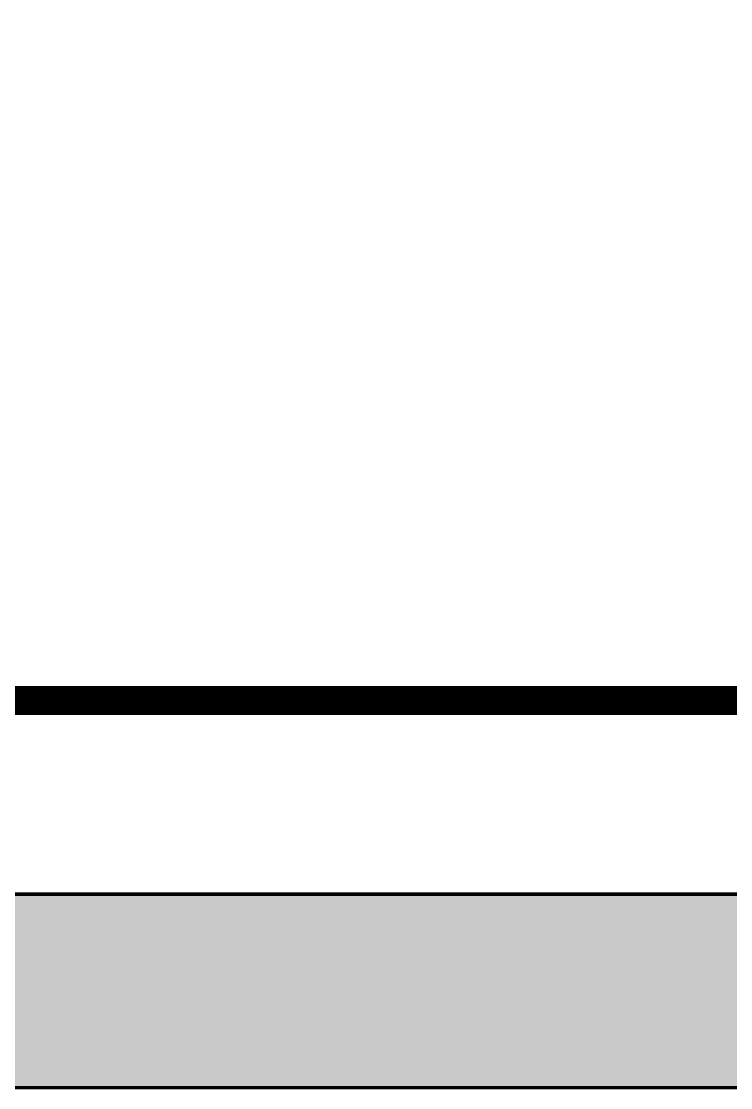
# Model space of a CAD drawing. Header units: millimetres. Extents: x -116965 to 323937, y 291661 to 566926.
# Drawn here: x -43207 to -42841, y 304837 to 305388 of the extents above; entities that cross this region are included whole.
import ezdxf

# ---------------------------------------------------------------- set-up
doc = ezdxf.new("R2010")
doc.units = ezdxf.units.MM
doc.layers.get('0').update_dxf_attribs({"lineweight": 18})
doc.layers.add('C00-00-00', color=7, linetype='Continuous')
doc.layers.add('C34-3A-40', color=7, linetype='Continuous', true_color=0x343a40)
doc.layers.add('C62-64-69', color=7, linetype='Continuous', true_color=0x626469)

msp = doc.modelspace()

# ---------------------------------------------------------------- hatches: boundary and pattern name
at = {"layer": 'C34-3A-40'}
h = msp.add_hatch(color=256, dxfattribs=at)
h.dxf.hatch_style = 2
h.paths.add_polyline_path([(-43232.574512, 304937.340052), (-42832.630346, 304937.340052), (-42832.630346, 304837.354008), (-43232.574512, 304837.354008)])
at = {"layer": 'C62-64-69'}
h = msp.add_hatch(color=256, dxfattribs=at)
h.dxf.hatch_style = 2
h.paths.add_polyline_path([(-43232.574512, 304928.341308), (-43200.578981, 304928.341308), (-43200.578981, 304921.342283), (-43232.574512, 304921.342283)])
h = msp.add_hatch(color=256, dxfattribs=at)
h.dxf.hatch_style = 2
h.paths.add_polyline_path([(-43200.578981, 304928.341308), (-43168.583446, 304928.341308), (-43168.583446, 304921.342283), (-43200.578981, 304921.342283)])
h = msp.add_hatch(color=256, dxfattribs=at)
h.dxf.hatch_style = 2
h.paths.add_polyline_path([(-43200.578981, 304928.341308), (-43168.583446, 304928.341308), (-43168.583446, 304921.342283), (-43200.578981, 304921.342283)])
h = msp.add_hatch(color=256, dxfattribs=at)
h.dxf.hatch_style = 2
h.paths.add_polyline_path([(-43168.583446, 304928.341308), (-43136.587912, 304928.341308), (-43136.587912, 304921.342283), (-43168.583446, 304921.342283)])
h = msp.add_hatch(color=256, dxfattribs=at)
h.dxf.hatch_style = 2
h.paths.add_polyline_path([(-43168.583446, 304928.341308), (-43136.587912, 304928.341308), (-43136.587912, 304921.342283), (-43168.583446, 304921.342283)])
h = msp.add_hatch(color=256, dxfattribs=at)
h.dxf.hatch_style = 2
h.paths.add_polyline_path([(-43136.587912, 304928.341308), (-43104.592381, 304928.341308), (-43104.592381, 304921.342283), (-43136.587912, 304921.342283)])
h = msp.add_hatch(color=256, dxfattribs=at)
h.dxf.hatch_style = 2
h.paths.add_polyline_path([(-43104.592381, 304928.341308), (-43072.596846, 304928.341308), (-43072.596846, 304921.342283), (-43104.592381, 304921.342283)])
h = msp.add_hatch(color=256, dxfattribs=at)
h.dxf.hatch_style = 2
h.paths.add_polyline_path([(-43104.592381, 304928.341308), (-43072.596846, 304928.341308), (-43072.596846, 304921.342283), (-43104.592381, 304921.342283)])
h = msp.add_hatch(color=256, dxfattribs=at)
h.dxf.hatch_style = 2
h.paths.add_polyline_path([(-43072.596846, 304928.341308), (-43040.601312, 304928.341308), (-43040.601312, 304921.342283), (-43072.596846, 304921.342283)])
h = msp.add_hatch(color=256, dxfattribs=at)
h.dxf.hatch_style = 2
h.paths.add_polyline_path([(-43072.596846, 304928.341308), (-43040.601312, 304928.341308), (-43040.601312, 304921.342283), (-43072.596846, 304921.342283)])
h = msp.add_hatch(color=256, dxfattribs=at)
h.dxf.hatch_style = 2
h.paths.add_polyline_path([(-43040.601312, 304928.341308), (-43008.605781, 304928.341308), (-43008.605781, 304921.342283), (-43040.601312, 304921.342283)])
h = msp.add_hatch(color=256, dxfattribs=at)
h.dxf.hatch_style = 2
h.paths.add_polyline_path([(-43008.605781, 304928.341308), (-42976.610246, 304928.341308), (-42976.610246, 304921.342283), (-43008.605781, 304921.342283)])
h = msp.add_hatch(color=256, dxfattribs=at)
h.dxf.hatch_style = 2
h.paths.add_polyline_path([(-43008.605781, 304928.341308), (-42976.610246, 304928.341308), (-42976.610246, 304921.342283), (-43008.605781, 304921.342283)])
h = msp.add_hatch(color=256, dxfattribs=at)
h.dxf.hatch_style = 2
h.paths.add_polyline_path([(-42976.610246, 304928.341308), (-42944.614712, 304928.341308), (-42944.614712, 304921.342283), (-42976.610246, 304921.342283)])
h = msp.add_hatch(color=256, dxfattribs=at)
h.dxf.hatch_style = 2
h.paths.add_polyline_path([(-42976.610246, 304928.341308), (-42944.614712, 304928.341308), (-42944.614712, 304921.342283), (-42976.610246, 304921.342283)])
h = msp.add_hatch(color=256, dxfattribs=at)
h.dxf.hatch_style = 2
h.paths.add_polyline_path([(-42944.614712, 304928.341308), (-42912.619181, 304928.341308), (-42912.619181, 304921.342283), (-42944.614712, 304921.342283)])
h = msp.add_hatch(color=256, dxfattribs=at)
h.dxf.hatch_style = 2
h.paths.add_polyline_path([(-42944.614712, 304928.341308), (-42912.619181, 304928.341308), (-42912.619181, 304921.342283), (-42944.614712, 304921.342283)])
h = msp.add_hatch(color=256, dxfattribs=at)
h.dxf.hatch_style = 2
h.paths.add_polyline_path([(-42912.619181, 304928.341308), (-42880.623646, 304928.341308), (-42880.623646, 304921.342283), (-42912.619181, 304921.342283)])
h = msp.add_hatch(color=256, dxfattribs=at)
h.dxf.hatch_style = 2
h.paths.add_polyline_path([(-42912.619181, 304928.341308), (-42880.623646, 304928.341308), (-42880.623646, 304921.342283), (-42912.619181, 304921.342283)])
h = msp.add_hatch(color=256, dxfattribs=at)
h.dxf.hatch_style = 2
h.paths.add_polyline_path([(-42880.623646, 304928.341308), (-42848.628112, 304928.341308), (-42848.628112, 304921.342283), (-42880.623646, 304921.342283)])
h = msp.add_hatch(color=256, dxfattribs=at)
h.dxf.hatch_style = 2
h.paths.add_polyline_path([(-43232.574512, 304921.342283), (-43200.578981, 304921.342283), (-43200.578981, 304919.342564), (-43232.574512, 304919.342564)])
h = msp.add_hatch(color=256, dxfattribs=at)
h.dxf.hatch_style = 2
h.paths.add_polyline_path([(-43200.578981, 304921.342283), (-43168.583446, 304921.342283), (-43168.583446, 304919.342564), (-43200.578981, 304919.342564)])
h = msp.add_hatch(color=256, dxfattribs=at)
h.dxf.hatch_style = 2
h.paths.add_polyline_path([(-43200.578981, 304921.342283), (-43168.583446, 304921.342283), (-43168.583446, 304919.342564), (-43200.578981, 304919.342564)])
h = msp.add_hatch(color=256, dxfattribs=at)
h.dxf.hatch_style = 2
h.paths.add_polyline_path([(-43168.583446, 304921.342283), (-43136.587912, 304921.342283), (-43136.587912, 304919.342564), (-43168.583446, 304919.342564)])
h = msp.add_hatch(color=256, dxfattribs=at)
h.dxf.hatch_style = 2
h.paths.add_polyline_path([(-43168.583446, 304921.342283), (-43136.587912, 304921.342283), (-43136.587912, 304919.342564), (-43168.583446, 304919.342564)])
h = msp.add_hatch(color=256, dxfattribs=at)
h.dxf.hatch_style = 2
h.paths.add_polyline_path([(-43136.587912, 304921.342283), (-43104.592381, 304921.342283), (-43104.592381, 304919.342564), (-43136.587912, 304919.342564)])
h = msp.add_hatch(color=256, dxfattribs=at)
h.dxf.hatch_style = 2
h.paths.add_polyline_path([(-43104.592381, 304921.342283), (-43072.596846, 304921.342283), (-43072.596846, 304919.342564), (-43104.592381, 304919.342564)])
h = msp.add_hatch(color=256, dxfattribs=at)
h.dxf.hatch_style = 2
h.paths.add_polyline_path([(-43104.592381, 304921.342283), (-43072.596846, 304921.342283), (-43072.596846, 304919.342564), (-43104.592381, 304919.342564)])
h = msp.add_hatch(color=256, dxfattribs=at)
h.dxf.hatch_style = 2
h.paths.add_polyline_path([(-43072.596846, 304921.342283), (-43040.601312, 304921.342283), (-43040.601312, 304919.342564), (-43072.596846, 304919.342564)])
h = msp.add_hatch(color=256, dxfattribs=at)
h.dxf.hatch_style = 2
h.paths.add_polyline_path([(-43072.596846, 304921.342283), (-43040.601312, 304921.342283), (-43040.601312, 304919.342564), (-43072.596846, 304919.342564)])
h = msp.add_hatch(color=256, dxfattribs=at)
h.dxf.hatch_style = 2
h.paths.add_polyline_path([(-43040.601312, 304921.342283), (-43008.605781, 304921.342283), (-43008.605781, 304919.342564), (-43040.601312, 304919.342564)])
h = msp.add_hatch(color=256, dxfattribs=at)
h.dxf.hatch_style = 2
h.paths.add_polyline_path([(-43008.605781, 304921.342283), (-42976.610246, 304921.342283), (-42976.610246, 304919.342564), (-43008.605781, 304919.342564)])
h = msp.add_hatch(color=256, dxfattribs=at)
h.dxf.hatch_style = 2
h.paths.add_polyline_path([(-43008.605781, 304921.342283), (-42976.610246, 304921.342283), (-42976.610246, 304919.342564), (-43008.605781, 304919.342564)])
h = msp.add_hatch(color=256, dxfattribs=at)
h.dxf.hatch_style = 2
h.paths.add_polyline_path([(-42976.610246, 304921.342283), (-42944.614712, 304921.342283), (-42944.614712, 304919.342564), (-42976.610246, 304919.342564)])
h = msp.add_hatch(color=256, dxfattribs=at)
h.dxf.hatch_style = 2
h.paths.add_polyline_path([(-42976.610246, 304921.342283), (-42944.614712, 304921.342283), (-42944.614712, 304919.342564), (-42976.610246, 304919.342564)])
h = msp.add_hatch(color=256, dxfattribs=at)
h.dxf.hatch_style = 2
h.paths.add_polyline_path([(-42944.614712, 304921.342283), (-42912.619181, 304921.342283), (-42912.619181, 304919.342564), (-42944.614712, 304919.342564)])
h = msp.add_hatch(color=256, dxfattribs=at)
h.dxf.hatch_style = 2
h.paths.add_polyline_path([(-42944.614712, 304921.342283), (-42912.619181, 304921.342283), (-42912.619181, 304919.342564), (-42944.614712, 304919.342564)])
h = msp.add_hatch(color=256, dxfattribs=at)
h.dxf.hatch_style = 2
h.paths.add_polyline_path([(-42912.619181, 304921.342283), (-42880.623646, 304921.342283), (-42880.623646, 304919.342564), (-42912.619181, 304919.342564)])
h = msp.add_hatch(color=256, dxfattribs=at)
h.dxf.hatch_style = 2
h.paths.add_polyline_path([(-42912.619181, 304921.342283), (-42880.623646, 304921.342283), (-42880.623646, 304919.342564), (-42912.619181, 304919.342564)])
h = msp.add_hatch(color=256, dxfattribs=at)
h.dxf.hatch_style = 2
h.paths.add_polyline_path([(-42880.623646, 304921.342283), (-42848.628112, 304921.342283), (-42848.628112, 304919.342564), (-42880.623646, 304919.342564)])
h = msp.add_hatch(color=256, dxfattribs=at)
h.dxf.hatch_style = 2
h.paths.add_polyline_path([(-43232.574512, 304919.342564), (-43200.578981, 304919.342564), (-43200.578981, 304912.343539), (-43232.574512, 304912.343539)])
h = msp.add_hatch(color=256, dxfattribs=at)
h.dxf.hatch_style = 2
h.paths.add_polyline_path([(-43200.578981, 304919.342564), (-43168.583446, 304919.342564), (-43168.583446, 304912.343539), (-43200.578981, 304912.343539)])
h = msp.add_hatch(color=256, dxfattribs=at)
h.dxf.hatch_style = 2
h.paths.add_polyline_path([(-43200.578981, 304919.342564), (-43168.583446, 304919.342564), (-43168.583446, 304912.343539), (-43200.578981, 304912.343539)])
h = msp.add_hatch(color=256, dxfattribs=at)
h.dxf.hatch_style = 2
h.paths.add_polyline_path([(-43168.583446, 304919.342564), (-43136.587912, 304919.342564), (-43136.587912, 304912.343539), (-43168.583446, 304912.343539)])
h = msp.add_hatch(color=256, dxfattribs=at)
h.dxf.hatch_style = 2
h.paths.add_polyline_path([(-43168.583446, 304919.342564), (-43136.587912, 304919.342564), (-43136.587912, 304912.343539), (-43168.583446, 304912.343539)])
h = msp.add_hatch(color=256, dxfattribs=at)
h.dxf.hatch_style = 2
h.paths.add_polyline_path([(-43136.587912, 304919.342564), (-43104.592381, 304919.342564), (-43104.592381, 304912.343539), (-43136.587912, 304912.343539)])
h = msp.add_hatch(color=256, dxfattribs=at)
h.dxf.hatch_style = 2
h.paths.add_polyline_path([(-43104.592381, 304919.342564), (-43072.596846, 304919.342564), (-43072.596846, 304912.343539), (-43104.592381, 304912.343539)])
h = msp.add_hatch(color=256, dxfattribs=at)
h.dxf.hatch_style = 2
h.paths.add_polyline_path([(-43104.592381, 304919.342564), (-43072.596846, 304919.342564), (-43072.596846, 304912.343539), (-43104.592381, 304912.343539)])
h = msp.add_hatch(color=256, dxfattribs=at)
h.dxf.hatch_style = 2
h.paths.add_polyline_path([(-43072.596846, 304919.342564), (-43040.601312, 304919.342564), (-43040.601312, 304912.343539), (-43072.596846, 304912.343539)])
h = msp.add_hatch(color=256, dxfattribs=at)
h.dxf.hatch_style = 2
h.paths.add_polyline_path([(-43072.596846, 304919.342564), (-43040.601312, 304919.342564), (-43040.601312, 304912.343539), (-43072.596846, 304912.343539)])
h = msp.add_hatch(color=256, dxfattribs=at)
h.dxf.hatch_style = 2
h.paths.add_polyline_path([(-43040.601312, 304919.342564), (-43008.605781, 304919.342564), (-43008.605781, 304912.343539), (-43040.601312, 304912.343539)])
h = msp.add_hatch(color=256, dxfattribs=at)
h.dxf.hatch_style = 2
h.paths.add_polyline_path([(-43008.605781, 304919.342564), (-42976.610246, 304919.342564), (-42976.610246, 304912.343539), (-43008.605781, 304912.343539)])
h = msp.add_hatch(color=256, dxfattribs=at)
h.dxf.hatch_style = 2
h.paths.add_polyline_path([(-43008.605781, 304919.342564), (-42976.610246, 304919.342564), (-42976.610246, 304912.343539), (-43008.605781, 304912.343539)])
h = msp.add_hatch(color=256, dxfattribs=at)
h.dxf.hatch_style = 2
h.paths.add_polyline_path([(-42976.610246, 304919.342564), (-42944.614712, 304919.342564), (-42944.614712, 304912.343539), (-42976.610246, 304912.343539)])
h = msp.add_hatch(color=256, dxfattribs=at)
h.dxf.hatch_style = 2
h.paths.add_polyline_path([(-42976.610246, 304919.342564), (-42944.614712, 304919.342564), (-42944.614712, 304912.343539), (-42976.610246, 304912.343539)])
h = msp.add_hatch(color=256, dxfattribs=at)
h.dxf.hatch_style = 2
h.paths.add_polyline_path([(-42944.614712, 304919.342564), (-42912.619181, 304919.342564), (-42912.619181, 304912.343539), (-42944.614712, 304912.343539)])
h = msp.add_hatch(color=256, dxfattribs=at)
h.dxf.hatch_style = 2
h.paths.add_polyline_path([(-42944.614712, 304919.342564), (-42912.619181, 304919.342564), (-42912.619181, 304912.343539), (-42944.614712, 304912.343539)])
h = msp.add_hatch(color=256, dxfattribs=at)
h.dxf.hatch_style = 2
h.paths.add_polyline_path([(-42912.619181, 304919.342564), (-42880.623646, 304919.342564), (-42880.623646, 304912.343539), (-42912.619181, 304912.343539)])
h = msp.add_hatch(color=256, dxfattribs=at)
h.dxf.hatch_style = 2
h.paths.add_polyline_path([(-42912.619181, 304919.342564), (-42880.623646, 304919.342564), (-42880.623646, 304912.343539), (-42912.619181, 304912.343539)])
h = msp.add_hatch(color=256, dxfattribs=at)
h.dxf.hatch_style = 2
h.paths.add_polyline_path([(-42880.623646, 304919.342564), (-42848.628112, 304919.342564), (-42848.628112, 304912.343539), (-42880.623646, 304912.343539)])
h = msp.add_hatch(color=256, dxfattribs=at)
h.dxf.hatch_style = 2
h.paths.add_polyline_path([(-43232.574512, 304912.343539), (-43200.578981, 304912.343539), (-43200.578981, 304910.34382), (-43232.574512, 304910.34382)])
h = msp.add_hatch(color=256, dxfattribs=at)
h.dxf.hatch_style = 2
h.paths.add_polyline_path([(-43232.574512, 304910.34382), (-43200.578981, 304910.34382), (-43200.578981, 304903.344795), (-43232.574512, 304903.344795)])
h = msp.add_hatch(color=256, dxfattribs=at)
h.dxf.hatch_style = 2
h.paths.add_polyline_path([(-43200.578981, 304912.343539), (-43168.583446, 304912.343539), (-43168.583446, 304910.34382), (-43200.578981, 304910.34382)])
h = msp.add_hatch(color=256, dxfattribs=at)
h.dxf.hatch_style = 2
h.paths.add_polyline_path([(-43200.578981, 304912.343539), (-43168.583446, 304912.343539), (-43168.583446, 304910.34382), (-43200.578981, 304910.34382)])
h = msp.add_hatch(color=256, dxfattribs=at)
h.dxf.hatch_style = 2
h.paths.add_polyline_path([(-43200.578981, 304910.34382), (-43168.583446, 304910.34382), (-43168.583446, 304903.344795), (-43200.578981, 304903.344795)])
h = msp.add_hatch(color=256, dxfattribs=at)
h.dxf.hatch_style = 2
h.paths.add_polyline_path([(-43200.578981, 304910.34382), (-43168.583446, 304910.34382), (-43168.583446, 304903.344795), (-43200.578981, 304903.344795)])
h = msp.add_hatch(color=256, dxfattribs=at)
h.dxf.hatch_style = 2
h.paths.add_polyline_path([(-43168.583446, 304912.343539), (-43136.587912, 304912.343539), (-43136.587912, 304910.34382), (-43168.583446, 304910.34382)])
h = msp.add_hatch(color=256, dxfattribs=at)
h.dxf.hatch_style = 2
h.paths.add_polyline_path([(-43168.583446, 304912.343539), (-43136.587912, 304912.343539), (-43136.587912, 304910.34382), (-43168.583446, 304910.34382)])
h = msp.add_hatch(color=256, dxfattribs=at)
h.dxf.hatch_style = 2
h.paths.add_polyline_path([(-43168.583446, 304910.34382), (-43136.587912, 304910.34382), (-43136.587912, 304903.344795), (-43168.583446, 304903.344795)])
h = msp.add_hatch(color=256, dxfattribs=at)
h.dxf.hatch_style = 2
h.paths.add_polyline_path([(-43168.583446, 304910.34382), (-43136.587912, 304910.34382), (-43136.587912, 304903.344795), (-43168.583446, 304903.344795)])
h = msp.add_hatch(color=256, dxfattribs=at)
h.dxf.hatch_style = 2
h.paths.add_polyline_path([(-43136.587912, 304912.343539), (-43104.592381, 304912.343539), (-43104.592381, 304910.34382), (-43136.587912, 304910.34382)])
h = msp.add_hatch(color=256, dxfattribs=at)
h.dxf.hatch_style = 2
h.paths.add_polyline_path([(-43136.587912, 304910.34382), (-43104.592381, 304910.34382), (-43104.592381, 304903.344795), (-43136.587912, 304903.344795)])
h = msp.add_hatch(color=256, dxfattribs=at)
h.dxf.hatch_style = 2
h.paths.add_polyline_path([(-43104.592381, 304912.343539), (-43072.596846, 304912.343539), (-43072.596846, 304910.34382), (-43104.592381, 304910.34382)])
h = msp.add_hatch(color=256, dxfattribs=at)
h.dxf.hatch_style = 2
h.paths.add_polyline_path([(-43104.592381, 304912.343539), (-43072.596846, 304912.343539), (-43072.596846, 304910.34382), (-43104.592381, 304910.34382)])
h = msp.add_hatch(color=256, dxfattribs=at)
h.dxf.hatch_style = 2
h.paths.add_polyline_path([(-43104.592381, 304910.34382), (-43072.596846, 304910.34382), (-43072.596846, 304903.344795), (-43104.592381, 304903.344795)])
h = msp.add_hatch(color=256, dxfattribs=at)
h.dxf.hatch_style = 2
h.paths.add_polyline_path([(-43104.592381, 304910.34382), (-43072.596846, 304910.34382), (-43072.596846, 304903.344795), (-43104.592381, 304903.344795)])
h = msp.add_hatch(color=256, dxfattribs=at)
h.dxf.hatch_style = 2
h.paths.add_polyline_path([(-43072.596846, 304912.343539), (-43040.601312, 304912.343539), (-43040.601312, 304910.34382), (-43072.596846, 304910.34382)])
h = msp.add_hatch(color=256, dxfattribs=at)
h.dxf.hatch_style = 2
h.paths.add_polyline_path([(-43072.596846, 304912.343539), (-43040.601312, 304912.343539), (-43040.601312, 304910.34382), (-43072.596846, 304910.34382)])
h = msp.add_hatch(color=256, dxfattribs=at)
h.dxf.hatch_style = 2
h.paths.add_polyline_path([(-43072.596846, 304910.34382), (-43040.601312, 304910.34382), (-43040.601312, 304903.344795), (-43072.596846, 304903.344795)])
h = msp.add_hatch(color=256, dxfattribs=at)
h.dxf.hatch_style = 2
h.paths.add_polyline_path([(-43072.596846, 304910.34382), (-43040.601312, 304910.34382), (-43040.601312, 304903.344795), (-43072.596846, 304903.344795)])
h = msp.add_hatch(color=256, dxfattribs=at)
h.dxf.hatch_style = 2
h.paths.add_polyline_path([(-43040.601312, 304912.343539), (-43008.605781, 304912.343539), (-43008.605781, 304910.34382), (-43040.601312, 304910.34382)])
h = msp.add_hatch(color=256, dxfattribs=at)
h.dxf.hatch_style = 2
h.paths.add_polyline_path([(-43040.601312, 304910.34382), (-43008.605781, 304910.34382), (-43008.605781, 304903.344795), (-43040.601312, 304903.344795)])
h = msp.add_hatch(color=256, dxfattribs=at)
h.dxf.hatch_style = 2
h.paths.add_polyline_path([(-43008.605781, 304912.343539), (-42976.610246, 304912.343539), (-42976.610246, 304910.34382), (-43008.605781, 304910.34382)])
h = msp.add_hatch(color=256, dxfattribs=at)
h.dxf.hatch_style = 2
h.paths.add_polyline_path([(-43008.605781, 304912.343539), (-42976.610246, 304912.343539), (-42976.610246, 304910.34382), (-43008.605781, 304910.34382)])
h = msp.add_hatch(color=256, dxfattribs=at)
h.dxf.hatch_style = 2
h.paths.add_polyline_path([(-43008.605781, 304910.34382), (-42976.610246, 304910.34382), (-42976.610246, 304903.344795), (-43008.605781, 304903.344795)])
h = msp.add_hatch(color=256, dxfattribs=at)
h.dxf.hatch_style = 2
h.paths.add_polyline_path([(-43008.605781, 304910.34382), (-42976.610246, 304910.34382), (-42976.610246, 304903.344795), (-43008.605781, 304903.344795)])
h = msp.add_hatch(color=256, dxfattribs=at)
h.dxf.hatch_style = 2
h.paths.add_polyline_path([(-42976.610246, 304912.343539), (-42944.614712, 304912.343539), (-42944.614712, 304910.34382), (-42976.610246, 304910.34382)])
h = msp.add_hatch(color=256, dxfattribs=at)
h.dxf.hatch_style = 2
h.paths.add_polyline_path([(-42976.610246, 304912.343539), (-42944.614712, 304912.343539), (-42944.614712, 304910.34382), (-42976.610246, 304910.34382)])
h = msp.add_hatch(color=256, dxfattribs=at)
h.dxf.hatch_style = 2
h.paths.add_polyline_path([(-42976.610246, 304910.34382), (-42944.614712, 304910.34382), (-42944.614712, 304903.344795), (-42976.610246, 304903.344795)])
h = msp.add_hatch(color=256, dxfattribs=at)
h.dxf.hatch_style = 2
h.paths.add_polyline_path([(-42976.610246, 304910.34382), (-42944.614712, 304910.34382), (-42944.614712, 304903.344795), (-42976.610246, 304903.344795)])
h = msp.add_hatch(color=256, dxfattribs=at)
h.dxf.hatch_style = 2
h.paths.add_polyline_path([(-42944.614712, 304912.343539), (-42912.619181, 304912.343539), (-42912.619181, 304910.34382), (-42944.614712, 304910.34382)])
h = msp.add_hatch(color=256, dxfattribs=at)
h.dxf.hatch_style = 2
h.paths.add_polyline_path([(-42944.614712, 304912.343539), (-42912.619181, 304912.343539), (-42912.619181, 304910.34382), (-42944.614712, 304910.34382)])
h = msp.add_hatch(color=256, dxfattribs=at)
h.dxf.hatch_style = 2
h.paths.add_polyline_path([(-42944.614712, 304910.34382), (-42912.619181, 304910.34382), (-42912.619181, 304903.344795), (-42944.614712, 304903.344795)])
h = msp.add_hatch(color=256, dxfattribs=at)
h.dxf.hatch_style = 2
h.paths.add_polyline_path([(-42944.614712, 304910.34382), (-42912.619181, 304910.34382), (-42912.619181, 304903.344795), (-42944.614712, 304903.344795)])
h = msp.add_hatch(color=256, dxfattribs=at)
h.dxf.hatch_style = 2
h.paths.add_polyline_path([(-42912.619181, 304912.343539), (-42880.623646, 304912.343539), (-42880.623646, 304910.34382), (-42912.619181, 304910.34382)])
h = msp.add_hatch(color=256, dxfattribs=at)
h.dxf.hatch_style = 2
h.paths.add_polyline_path([(-42912.619181, 304912.343539), (-42880.623646, 304912.343539), (-42880.623646, 304910.34382), (-42912.619181, 304910.34382)])
h = msp.add_hatch(color=256, dxfattribs=at)
h.dxf.hatch_style = 2
h.paths.add_polyline_path([(-42912.619181, 304910.34382), (-42880.623646, 304910.34382), (-42880.623646, 304903.344795), (-42912.619181, 304903.344795)])
h = msp.add_hatch(color=256, dxfattribs=at)
h.dxf.hatch_style = 2
h.paths.add_polyline_path([(-42912.619181, 304910.34382), (-42880.623646, 304910.34382), (-42880.623646, 304903.344795), (-42912.619181, 304903.344795)])
h = msp.add_hatch(color=256, dxfattribs=at)
h.dxf.hatch_style = 2
h.paths.add_polyline_path([(-42880.623646, 304912.343539), (-42848.628112, 304912.343539), (-42848.628112, 304910.34382), (-42880.623646, 304910.34382)])
h = msp.add_hatch(color=256, dxfattribs=at)
h.dxf.hatch_style = 2
h.paths.add_polyline_path([(-42880.623646, 304910.34382), (-42848.628112, 304910.34382), (-42848.628112, 304903.344795), (-42880.623646, 304903.344795)])
h = msp.add_hatch(color=256, dxfattribs=at)
h.dxf.hatch_style = 2
h.paths.add_polyline_path([(-43232.574512, 304903.344795), (-43200.578981, 304903.344795), (-43200.578981, 304901.345077), (-43232.574512, 304901.345077)])
h = msp.add_hatch(color=256, dxfattribs=at)
h.dxf.hatch_style = 2
h.paths.add_polyline_path([(-43200.578981, 304903.344795), (-43168.583446, 304903.344795), (-43168.583446, 304901.345077), (-43200.578981, 304901.345077)])
h = msp.add_hatch(color=256, dxfattribs=at)
h.dxf.hatch_style = 2
h.paths.add_polyline_path([(-43200.578981, 304903.344795), (-43168.583446, 304903.344795), (-43168.583446, 304901.345077), (-43200.578981, 304901.345077)])
h = msp.add_hatch(color=256, dxfattribs=at)
h.dxf.hatch_style = 2
h.paths.add_polyline_path([(-43168.583446, 304903.344795), (-43136.587912, 304903.344795), (-43136.587912, 304901.345077), (-43168.583446, 304901.345077)])
h = msp.add_hatch(color=256, dxfattribs=at)
h.dxf.hatch_style = 2
h.paths.add_polyline_path([(-43168.583446, 304903.344795), (-43136.587912, 304903.344795), (-43136.587912, 304901.345077), (-43168.583446, 304901.345077)])
h = msp.add_hatch(color=256, dxfattribs=at)
h.dxf.hatch_style = 2
h.paths.add_polyline_path([(-43136.587912, 304903.344795), (-43104.592381, 304903.344795), (-43104.592381, 304901.345077), (-43136.587912, 304901.345077)])
h = msp.add_hatch(color=256, dxfattribs=at)
h.dxf.hatch_style = 2
h.paths.add_polyline_path([(-43104.592381, 304903.344795), (-43072.596846, 304903.344795), (-43072.596846, 304901.345077), (-43104.592381, 304901.345077)])
h = msp.add_hatch(color=256, dxfattribs=at)
h.dxf.hatch_style = 2
h.paths.add_polyline_path([(-43104.592381, 304903.344795), (-43072.596846, 304903.344795), (-43072.596846, 304901.345077), (-43104.592381, 304901.345077)])
h = msp.add_hatch(color=256, dxfattribs=at)
h.dxf.hatch_style = 2
h.paths.add_polyline_path([(-43072.596846, 304903.344795), (-43040.601312, 304903.344795), (-43040.601312, 304901.345077), (-43072.596846, 304901.345077)])
h = msp.add_hatch(color=256, dxfattribs=at)
h.dxf.hatch_style = 2
h.paths.add_polyline_path([(-43072.596846, 304903.344795), (-43040.601312, 304903.344795), (-43040.601312, 304901.345077), (-43072.596846, 304901.345077)])
h = msp.add_hatch(color=256, dxfattribs=at)
h.dxf.hatch_style = 2
h.paths.add_polyline_path([(-43040.601312, 304903.344795), (-43008.605781, 304903.344795), (-43008.605781, 304901.345077), (-43040.601312, 304901.345077)])
h = msp.add_hatch(color=256, dxfattribs=at)
h.dxf.hatch_style = 2
h.paths.add_polyline_path([(-43008.605781, 304903.344795), (-42976.610246, 304903.344795), (-42976.610246, 304901.345077), (-43008.605781, 304901.345077)])
h = msp.add_hatch(color=256, dxfattribs=at)
h.dxf.hatch_style = 2
h.paths.add_polyline_path([(-43008.605781, 304903.344795), (-42976.610246, 304903.344795), (-42976.610246, 304901.345077), (-43008.605781, 304901.345077)])
h = msp.add_hatch(color=256, dxfattribs=at)
h.dxf.hatch_style = 2
h.paths.add_polyline_path([(-42976.610246, 304903.344795), (-42944.614712, 304903.344795), (-42944.614712, 304901.345077), (-42976.610246, 304901.345077)])
h = msp.add_hatch(color=256, dxfattribs=at)
h.dxf.hatch_style = 2
h.paths.add_polyline_path([(-42976.610246, 304903.344795), (-42944.614712, 304903.344795), (-42944.614712, 304901.345077), (-42976.610246, 304901.345077)])
h = msp.add_hatch(color=256, dxfattribs=at)
h.dxf.hatch_style = 2
h.paths.add_polyline_path([(-42944.614712, 304903.344795), (-42912.619181, 304903.344795), (-42912.619181, 304901.345077), (-42944.614712, 304901.345077)])
h = msp.add_hatch(color=256, dxfattribs=at)
h.dxf.hatch_style = 2
h.paths.add_polyline_path([(-42944.614712, 304903.344795), (-42912.619181, 304903.344795), (-42912.619181, 304901.345077), (-42944.614712, 304901.345077)])
h = msp.add_hatch(color=256, dxfattribs=at)
h.dxf.hatch_style = 2
h.paths.add_polyline_path([(-42912.619181, 304903.344795), (-42880.623646, 304903.344795), (-42880.623646, 304901.345077), (-42912.619181, 304901.345077)])
h = msp.add_hatch(color=256, dxfattribs=at)
h.dxf.hatch_style = 2
h.paths.add_polyline_path([(-42912.619181, 304903.344795), (-42880.623646, 304903.344795), (-42880.623646, 304901.345077), (-42912.619181, 304901.345077)])
h = msp.add_hatch(color=256, dxfattribs=at)
h.dxf.hatch_style = 2
h.paths.add_polyline_path([(-42880.623646, 304903.344795), (-42848.628112, 304903.344795), (-42848.628112, 304901.345077), (-42880.623646, 304901.345077)])
h = msp.add_hatch(color=256, dxfattribs=at)
h.dxf.hatch_style = 2
h.paths.add_polyline_path([(-43232.574512, 304901.345077), (-43200.578981, 304901.345077), (-43200.578981, 304894.346051), (-43232.574512, 304894.346051)])
h = msp.add_hatch(color=256, dxfattribs=at)
h.dxf.hatch_style = 2
h.paths.add_polyline_path([(-43200.578981, 304901.345077), (-43168.583446, 304901.345077), (-43168.583446, 304894.346051), (-43200.578981, 304894.346051)])
h = msp.add_hatch(color=256, dxfattribs=at)
h.dxf.hatch_style = 2
h.paths.add_polyline_path([(-43200.578981, 304901.345077), (-43168.583446, 304901.345077), (-43168.583446, 304894.346051), (-43200.578981, 304894.346051)])
h = msp.add_hatch(color=256, dxfattribs=at)
h.dxf.hatch_style = 2
h.paths.add_polyline_path([(-43168.583446, 304901.345077), (-43136.587912, 304901.345077), (-43136.587912, 304894.346051), (-43168.583446, 304894.346051)])
h = msp.add_hatch(color=256, dxfattribs=at)
h.dxf.hatch_style = 2
h.paths.add_polyline_path([(-43168.583446, 304901.345077), (-43136.587912, 304901.345077), (-43136.587912, 304894.346051), (-43168.583446, 304894.346051)])
h = msp.add_hatch(color=256, dxfattribs=at)
h.dxf.hatch_style = 2
h.paths.add_polyline_path([(-43136.587912, 304901.345077), (-43104.592381, 304901.345077), (-43104.592381, 304894.346051), (-43136.587912, 304894.346051)])
h = msp.add_hatch(color=256, dxfattribs=at)
h.dxf.hatch_style = 2
h.paths.add_polyline_path([(-43104.592381, 304901.345077), (-43072.596846, 304901.345077), (-43072.596846, 304894.346051), (-43104.592381, 304894.346051)])
h = msp.add_hatch(color=256, dxfattribs=at)
h.dxf.hatch_style = 2
h.paths.add_polyline_path([(-43104.592381, 304901.345077), (-43072.596846, 304901.345077), (-43072.596846, 304894.346051), (-43104.592381, 304894.346051)])
h = msp.add_hatch(color=256, dxfattribs=at)
h.dxf.hatch_style = 2
h.paths.add_polyline_path([(-43072.596846, 304901.345077), (-43040.601312, 304901.345077), (-43040.601312, 304894.346051), (-43072.596846, 304894.346051)])
h = msp.add_hatch(color=256, dxfattribs=at)
h.dxf.hatch_style = 2
h.paths.add_polyline_path([(-43072.596846, 304901.345077), (-43040.601312, 304901.345077), (-43040.601312, 304894.346051), (-43072.596846, 304894.346051)])
h = msp.add_hatch(color=256, dxfattribs=at)
h.dxf.hatch_style = 2
h.paths.add_polyline_path([(-43040.601312, 304901.345077), (-43008.605781, 304901.345077), (-43008.605781, 304894.346051), (-43040.601312, 304894.346051)])
h = msp.add_hatch(color=256, dxfattribs=at)
h.dxf.hatch_style = 2
h.paths.add_polyline_path([(-43008.605781, 304901.345077), (-42976.610246, 304901.345077), (-42976.610246, 304894.346051), (-43008.605781, 304894.346051)])
h = msp.add_hatch(color=256, dxfattribs=at)
h.dxf.hatch_style = 2
h.paths.add_polyline_path([(-43008.605781, 304901.345077), (-42976.610246, 304901.345077), (-42976.610246, 304894.346051), (-43008.605781, 304894.346051)])
h = msp.add_hatch(color=256, dxfattribs=at)
h.dxf.hatch_style = 2
h.paths.add_polyline_path([(-42976.610246, 304901.345077), (-42944.614712, 304901.345077), (-42944.614712, 304894.346051), (-42976.610246, 304894.346051)])
h = msp.add_hatch(color=256, dxfattribs=at)
h.dxf.hatch_style = 2
h.paths.add_polyline_path([(-42976.610246, 304901.345077), (-42944.614712, 304901.345077), (-42944.614712, 304894.346051), (-42976.610246, 304894.346051)])
h = msp.add_hatch(color=256, dxfattribs=at)
h.dxf.hatch_style = 2
h.paths.add_polyline_path([(-42944.614712, 304901.345077), (-42912.619181, 304901.345077), (-42912.619181, 304894.346051), (-42944.614712, 304894.346051)])
h = msp.add_hatch(color=256, dxfattribs=at)
h.dxf.hatch_style = 2
h.paths.add_polyline_path([(-42944.614712, 304901.345077), (-42912.619181, 304901.345077), (-42912.619181, 304894.346051), (-42944.614712, 304894.346051)])
h = msp.add_hatch(color=256, dxfattribs=at)
h.dxf.hatch_style = 2
h.paths.add_polyline_path([(-42912.619181, 304901.345077), (-42880.623646, 304901.345077), (-42880.623646, 304894.346051), (-42912.619181, 304894.346051)])
h = msp.add_hatch(color=256, dxfattribs=at)
h.dxf.hatch_style = 2
h.paths.add_polyline_path([(-42912.619181, 304901.345077), (-42880.623646, 304901.345077), (-42880.623646, 304894.346051), (-42912.619181, 304894.346051)])
h = msp.add_hatch(color=256, dxfattribs=at)
h.dxf.hatch_style = 2
h.paths.add_polyline_path([(-42880.623646, 304901.345077), (-42848.628112, 304901.345077), (-42848.628112, 304894.346051), (-42880.623646, 304894.346051)])
h = msp.add_hatch(color=256, dxfattribs=at)
h.dxf.hatch_style = 2
h.paths.add_polyline_path([(-43232.574512, 304894.346051), (-43200.578981, 304894.346051), (-43200.578981, 304892.346333), (-43232.574512, 304892.346333)])
h = msp.add_hatch(color=256, dxfattribs=at)
h.dxf.hatch_style = 2
h.paths.add_polyline_path([(-43232.574512, 304892.346333), (-43200.578981, 304892.346333), (-43200.578981, 304885.347308), (-43232.574512, 304885.347308)])
h = msp.add_hatch(color=256, dxfattribs=at)
h.dxf.hatch_style = 2
h.paths.add_polyline_path([(-43200.578981, 304894.346051), (-43168.583446, 304894.346051), (-43168.583446, 304892.346333), (-43200.578981, 304892.346333)])
h = msp.add_hatch(color=256, dxfattribs=at)
h.dxf.hatch_style = 2
h.paths.add_polyline_path([(-43200.578981, 304894.346051), (-43168.583446, 304894.346051), (-43168.583446, 304892.346333), (-43200.578981, 304892.346333)])
h = msp.add_hatch(color=256, dxfattribs=at)
h.dxf.hatch_style = 2
h.paths.add_polyline_path([(-43200.578981, 304892.346333), (-43168.583446, 304892.346333), (-43168.583446, 304885.347308), (-43200.578981, 304885.347308)])
h = msp.add_hatch(color=256, dxfattribs=at)
h.dxf.hatch_style = 2
h.paths.add_polyline_path([(-43200.578981, 304892.346333), (-43168.583446, 304892.346333), (-43168.583446, 304885.347308), (-43200.578981, 304885.347308)])
h = msp.add_hatch(color=256, dxfattribs=at)
h.dxf.hatch_style = 2
h.paths.add_polyline_path([(-43168.583446, 304894.346051), (-43136.587912, 304894.346051), (-43136.587912, 304892.346333), (-43168.583446, 304892.346333)])
h = msp.add_hatch(color=256, dxfattribs=at)
h.dxf.hatch_style = 2
h.paths.add_polyline_path([(-43168.583446, 304894.346051), (-43136.587912, 304894.346051), (-43136.587912, 304892.346333), (-43168.583446, 304892.346333)])
h = msp.add_hatch(color=256, dxfattribs=at)
h.dxf.hatch_style = 2
h.paths.add_polyline_path([(-43168.583446, 304892.346333), (-43136.587912, 304892.346333), (-43136.587912, 304885.347308), (-43168.583446, 304885.347308)])
h = msp.add_hatch(color=256, dxfattribs=at)
h.dxf.hatch_style = 2
h.paths.add_polyline_path([(-43168.583446, 304892.346333), (-43136.587912, 304892.346333), (-43136.587912, 304885.347308), (-43168.583446, 304885.347308)])
h = msp.add_hatch(color=256, dxfattribs=at)
h.dxf.hatch_style = 2
h.paths.add_polyline_path([(-43136.587912, 304894.346051), (-43104.592381, 304894.346051), (-43104.592381, 304892.346333), (-43136.587912, 304892.346333)])
h = msp.add_hatch(color=256, dxfattribs=at)
h.dxf.hatch_style = 2
h.paths.add_polyline_path([(-43136.587912, 304892.346333), (-43104.592381, 304892.346333), (-43104.592381, 304885.347308), (-43136.587912, 304885.347308)])
h = msp.add_hatch(color=256, dxfattribs=at)
h.dxf.hatch_style = 2
h.paths.add_polyline_path([(-43104.592381, 304894.346051), (-43072.596846, 304894.346051), (-43072.596846, 304892.346333), (-43104.592381, 304892.346333)])
h = msp.add_hatch(color=256, dxfattribs=at)
h.dxf.hatch_style = 2
h.paths.add_polyline_path([(-43104.592381, 304894.346051), (-43072.596846, 304894.346051), (-43072.596846, 304892.346333), (-43104.592381, 304892.346333)])
h = msp.add_hatch(color=256, dxfattribs=at)
h.dxf.hatch_style = 2
h.paths.add_polyline_path([(-43104.592381, 304892.346333), (-43072.596846, 304892.346333), (-43072.596846, 304885.347308), (-43104.592381, 304885.347308)])
h = msp.add_hatch(color=256, dxfattribs=at)
h.dxf.hatch_style = 2
h.paths.add_polyline_path([(-43104.592381, 304892.346333), (-43072.596846, 304892.346333), (-43072.596846, 304885.347308), (-43104.592381, 304885.347308)])
h = msp.add_hatch(color=256, dxfattribs=at)
h.dxf.hatch_style = 2
h.paths.add_polyline_path([(-43072.596846, 304894.346051), (-43040.601312, 304894.346051), (-43040.601312, 304892.346333), (-43072.596846, 304892.346333)])
h = msp.add_hatch(color=256, dxfattribs=at)
h.dxf.hatch_style = 2
h.paths.add_polyline_path([(-43072.596846, 304894.346051), (-43040.601312, 304894.346051), (-43040.601312, 304892.346333), (-43072.596846, 304892.346333)])
h = msp.add_hatch(color=256, dxfattribs=at)
h.dxf.hatch_style = 2
h.paths.add_polyline_path([(-43072.596846, 304892.346333), (-43040.601312, 304892.346333), (-43040.601312, 304885.347308), (-43072.596846, 304885.347308)])
h = msp.add_hatch(color=256, dxfattribs=at)
h.dxf.hatch_style = 2
h.paths.add_polyline_path([(-43072.596846, 304892.346333), (-43040.601312, 304892.346333), (-43040.601312, 304885.347308), (-43072.596846, 304885.347308)])
h = msp.add_hatch(color=256, dxfattribs=at)
h.dxf.hatch_style = 2
h.paths.add_polyline_path([(-43040.601312, 304894.346051), (-43008.605781, 304894.346051), (-43008.605781, 304892.346333), (-43040.601312, 304892.346333)])
h = msp.add_hatch(color=256, dxfattribs=at)
h.dxf.hatch_style = 2
h.paths.add_polyline_path([(-43040.601312, 304892.346333), (-43008.605781, 304892.346333), (-43008.605781, 304885.347308), (-43040.601312, 304885.347308)])
h = msp.add_hatch(color=256, dxfattribs=at)
h.dxf.hatch_style = 2
h.paths.add_polyline_path([(-43008.605781, 304894.346051), (-42976.610246, 304894.346051), (-42976.610246, 304892.346333), (-43008.605781, 304892.346333)])
h = msp.add_hatch(color=256, dxfattribs=at)
h.dxf.hatch_style = 2
h.paths.add_polyline_path([(-43008.605781, 304894.346051), (-42976.610246, 304894.346051), (-42976.610246, 304892.346333), (-43008.605781, 304892.346333)])
h = msp.add_hatch(color=256, dxfattribs=at)
h.dxf.hatch_style = 2
h.paths.add_polyline_path([(-43008.605781, 304892.346333), (-42976.610246, 304892.346333), (-42976.610246, 304885.347308), (-43008.605781, 304885.347308)])
h = msp.add_hatch(color=256, dxfattribs=at)
h.dxf.hatch_style = 2
h.paths.add_polyline_path([(-43008.605781, 304892.346333), (-42976.610246, 304892.346333), (-42976.610246, 304885.347308), (-43008.605781, 304885.347308)])
h = msp.add_hatch(color=256, dxfattribs=at)
h.dxf.hatch_style = 2
h.paths.add_polyline_path([(-42976.610246, 304894.346051), (-42944.614712, 304894.346051), (-42944.614712, 304892.346333), (-42976.610246, 304892.346333)])
h = msp.add_hatch(color=256, dxfattribs=at)
h.dxf.hatch_style = 2
h.paths.add_polyline_path([(-42976.610246, 304894.346051), (-42944.614712, 304894.346051), (-42944.614712, 304892.346333), (-42976.610246, 304892.346333)])
h = msp.add_hatch(color=256, dxfattribs=at)
h.dxf.hatch_style = 2
h.paths.add_polyline_path([(-42976.610246, 304892.346333), (-42944.614712, 304892.346333), (-42944.614712, 304885.347308), (-42976.610246, 304885.347308)])
h = msp.add_hatch(color=256, dxfattribs=at)
h.dxf.hatch_style = 2
h.paths.add_polyline_path([(-42976.610246, 304892.346333), (-42944.614712, 304892.346333), (-42944.614712, 304885.347308), (-42976.610246, 304885.347308)])
h = msp.add_hatch(color=256, dxfattribs=at)
h.dxf.hatch_style = 2
h.paths.add_polyline_path([(-42944.614712, 304894.346051), (-42912.619181, 304894.346051), (-42912.619181, 304892.346333), (-42944.614712, 304892.346333)])
h = msp.add_hatch(color=256, dxfattribs=at)
h.dxf.hatch_style = 2
h.paths.add_polyline_path([(-42944.614712, 304894.346051), (-42912.619181, 304894.346051), (-42912.619181, 304892.346333), (-42944.614712, 304892.346333)])
h = msp.add_hatch(color=256, dxfattribs=at)
h.dxf.hatch_style = 2
h.paths.add_polyline_path([(-42944.614712, 304892.346333), (-42912.619181, 304892.346333), (-42912.619181, 304885.347308), (-42944.614712, 304885.347308)])
h = msp.add_hatch(color=256, dxfattribs=at)
h.dxf.hatch_style = 2
h.paths.add_polyline_path([(-42944.614712, 304892.346333), (-42912.619181, 304892.346333), (-42912.619181, 304885.347308), (-42944.614712, 304885.347308)])
h = msp.add_hatch(color=256, dxfattribs=at)
h.dxf.hatch_style = 2
h.paths.add_polyline_path([(-42912.619181, 304894.346051), (-42880.623646, 304894.346051), (-42880.623646, 304892.346333), (-42912.619181, 304892.346333)])
h = msp.add_hatch(color=256, dxfattribs=at)
h.dxf.hatch_style = 2
h.paths.add_polyline_path([(-42912.619181, 304894.346051), (-42880.623646, 304894.346051), (-42880.623646, 304892.346333), (-42912.619181, 304892.346333)])
h = msp.add_hatch(color=256, dxfattribs=at)
h.dxf.hatch_style = 2
h.paths.add_polyline_path([(-42912.619181, 304892.346333), (-42880.623646, 304892.346333), (-42880.623646, 304885.347308), (-42912.619181, 304885.347308)])
h = msp.add_hatch(color=256, dxfattribs=at)
h.dxf.hatch_style = 2
h.paths.add_polyline_path([(-42912.619181, 304892.346333), (-42880.623646, 304892.346333), (-42880.623646, 304885.347308), (-42912.619181, 304885.347308)])
h = msp.add_hatch(color=256, dxfattribs=at)
h.dxf.hatch_style = 2
h.paths.add_polyline_path([(-42880.623646, 304894.346051), (-42848.628112, 304894.346051), (-42848.628112, 304892.346333), (-42880.623646, 304892.346333)])
h = msp.add_hatch(color=256, dxfattribs=at)
h.dxf.hatch_style = 2
h.paths.add_polyline_path([(-42880.623646, 304892.346333), (-42848.628112, 304892.346333), (-42848.628112, 304885.347308), (-42880.623646, 304885.347308)])
h = msp.add_hatch(color=256, dxfattribs=at)
h.dxf.hatch_style = 2
h.paths.add_polyline_path([(-43232.574512, 304885.347308), (-43200.578981, 304885.347308), (-43200.578981, 304883.347589), (-43232.574512, 304883.347589)])
h = msp.add_hatch(color=256, dxfattribs=at)
h.dxf.hatch_style = 2
h.paths.add_polyline_path([(-43200.578981, 304885.347308), (-43168.583446, 304885.347308), (-43168.583446, 304883.347589), (-43200.578981, 304883.347589)])
h = msp.add_hatch(color=256, dxfattribs=at)
h.dxf.hatch_style = 2
h.paths.add_polyline_path([(-43200.578981, 304885.347308), (-43168.583446, 304885.347308), (-43168.583446, 304883.347589), (-43200.578981, 304883.347589)])
h = msp.add_hatch(color=256, dxfattribs=at)
h.dxf.hatch_style = 2
h.paths.add_polyline_path([(-43168.583446, 304885.347308), (-43136.587912, 304885.347308), (-43136.587912, 304883.347589), (-43168.583446, 304883.347589)])
h = msp.add_hatch(color=256, dxfattribs=at)
h.dxf.hatch_style = 2
h.paths.add_polyline_path([(-43168.583446, 304885.347308), (-43136.587912, 304885.347308), (-43136.587912, 304883.347589), (-43168.583446, 304883.347589)])
h = msp.add_hatch(color=256, dxfattribs=at)
h.dxf.hatch_style = 2
h.paths.add_polyline_path([(-43136.587912, 304885.347308), (-43104.592381, 304885.347308), (-43104.592381, 304883.347589), (-43136.587912, 304883.347589)])
h = msp.add_hatch(color=256, dxfattribs=at)
h.dxf.hatch_style = 2
h.paths.add_polyline_path([(-43104.592381, 304885.347308), (-43072.596846, 304885.347308), (-43072.596846, 304883.347589), (-43104.592381, 304883.347589)])
h = msp.add_hatch(color=256, dxfattribs=at)
h.dxf.hatch_style = 2
h.paths.add_polyline_path([(-43104.592381, 304885.347308), (-43072.596846, 304885.347308), (-43072.596846, 304883.347589), (-43104.592381, 304883.347589)])
h = msp.add_hatch(color=256, dxfattribs=at)
h.dxf.hatch_style = 2
h.paths.add_polyline_path([(-43072.596846, 304885.347308), (-43040.601312, 304885.347308), (-43040.601312, 304883.347589), (-43072.596846, 304883.347589)])
h = msp.add_hatch(color=256, dxfattribs=at)
h.dxf.hatch_style = 2
h.paths.add_polyline_path([(-43072.596846, 304885.347308), (-43040.601312, 304885.347308), (-43040.601312, 304883.347589), (-43072.596846, 304883.347589)])
h = msp.add_hatch(color=256, dxfattribs=at)
h.dxf.hatch_style = 2
h.paths.add_polyline_path([(-43040.601312, 304885.347308), (-43008.605781, 304885.347308), (-43008.605781, 304883.347589), (-43040.601312, 304883.347589)])
h = msp.add_hatch(color=256, dxfattribs=at)
h.dxf.hatch_style = 2
h.paths.add_polyline_path([(-43008.605781, 304885.347308), (-42976.610246, 304885.347308), (-42976.610246, 304883.347589), (-43008.605781, 304883.347589)])
h = msp.add_hatch(color=256, dxfattribs=at)
h.dxf.hatch_style = 2
h.paths.add_polyline_path([(-43008.605781, 304885.347308), (-42976.610246, 304885.347308), (-42976.610246, 304883.347589), (-43008.605781, 304883.347589)])
h = msp.add_hatch(color=256, dxfattribs=at)
h.dxf.hatch_style = 2
h.paths.add_polyline_path([(-42976.610246, 304885.347308), (-42944.614712, 304885.347308), (-42944.614712, 304883.347589), (-42976.610246, 304883.347589)])
h = msp.add_hatch(color=256, dxfattribs=at)
h.dxf.hatch_style = 2
h.paths.add_polyline_path([(-42976.610246, 304885.347308), (-42944.614712, 304885.347308), (-42944.614712, 304883.347589), (-42976.610246, 304883.347589)])
h = msp.add_hatch(color=256, dxfattribs=at)
h.dxf.hatch_style = 2
h.paths.add_polyline_path([(-42944.614712, 304885.347308), (-42912.619181, 304885.347308), (-42912.619181, 304883.347589), (-42944.614712, 304883.347589)])
h = msp.add_hatch(color=256, dxfattribs=at)
h.dxf.hatch_style = 2
h.paths.add_polyline_path([(-42944.614712, 304885.347308), (-42912.619181, 304885.347308), (-42912.619181, 304883.347589), (-42944.614712, 304883.347589)])
h = msp.add_hatch(color=256, dxfattribs=at)
h.dxf.hatch_style = 2
h.paths.add_polyline_path([(-42912.619181, 304885.347308), (-42880.623646, 304885.347308), (-42880.623646, 304883.347589), (-42912.619181, 304883.347589)])
h = msp.add_hatch(color=256, dxfattribs=at)
h.dxf.hatch_style = 2
h.paths.add_polyline_path([(-42912.619181, 304885.347308), (-42880.623646, 304885.347308), (-42880.623646, 304883.347589), (-42912.619181, 304883.347589)])
h = msp.add_hatch(color=256, dxfattribs=at)
h.dxf.hatch_style = 2
h.paths.add_polyline_path([(-42880.623646, 304885.347308), (-42848.628112, 304885.347308), (-42848.628112, 304883.347589), (-42880.623646, 304883.347589)])

# ---------------------------------------------------------------- linework, layer by layer
at = {"color": 1, "lineweight": -3, "ltscale": 5, "const_width": 15}
msp.add_lwpolyline([(-44132.448887, 305037.326092), (-41932.755971, 305037.326092)], dxfattribs=at)
at = {"layer": 'C00-00-00', "lineweight": 100}
msp.add_lwpolyline([(-43232.574512, 306937.060883), (-42832.630346, 306937.060883), (-42832.630346, 304937.340052), (-43232.574512, 304937.340052)], close=True, dxfattribs=at)
at = {"layer": 'C00-00-00', "lineweight": 211}
msp.add_lwpolyline([(-43232.574512, 304937.340052), (-42832.630346, 304937.340052), (-42832.630346, 304837.354008), (-43232.574512, 304837.354008)], close=True, dxfattribs=at)

doc.saveas('drawing.dxf')
